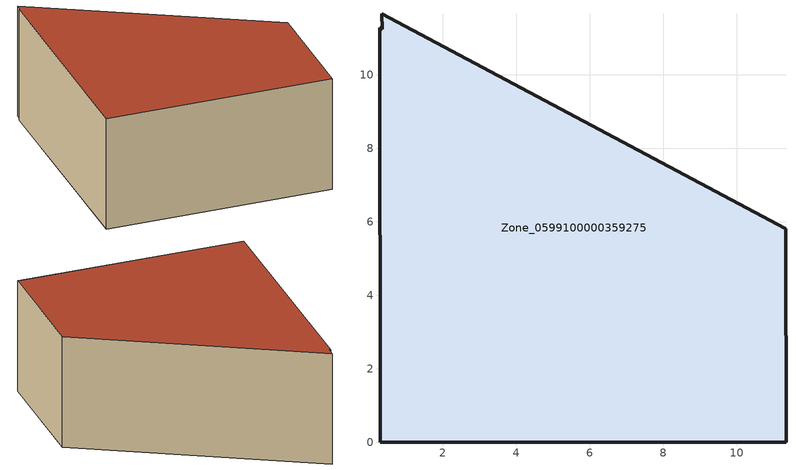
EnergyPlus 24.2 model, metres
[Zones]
Zone_0599100000359275
 floor ground (C_G): 0.31,0 0.28,11.28 0.36,11.24 0.35,11.66 11.33,5.82 11.34,0.01 z0
 wall outside (C_F): 11.34,0.01 11.33,5.82 0.35,11.66 0.36,11.24 0.28,11.28 0.31,0 11.34,0.01 z0:5.71
 roof outside (C_R): 0.28,11.28 0.31,0 11.34,0.01 11.33,5.82 0.35,11.66 0.36,11.24 z5.71
[BUILDING]
Pand.0599100000359275: North Axis=0; Terrain=City; Loads Convergence Tolerance Value=0.04; Temperature Convergence Tolerance Value=0.4; Solar Distribution=FullExterior; Maximum Number of Warmup Days=25; Minimum Number of Warmup Days=1
[Site:Location]
Rotterdam.The.Hague.AP_ZH_NLD Design_Conditions: Latitude=51.96; Longitude=4.45; Time Zone=1; Elevation=-4.5
[SITE:GROUNDTEMPERATURE:BUILDINGSURFACE]
18, 18, 18, 18, 18, 18, 18, 18, 18, 18, 18, 18
[MATERIAL] Thermal Absorptance=0.9; Solar Absorptance=0.7; Visible Absorptance=0.7
Name | Roughness | Thickness | Conductivity | Density | Specific Heat
G.TC.1992-2005 | MediumSmooth | 0.15 | 0.06 | 540 | 1210
F.TC.1992-2005 | Rough | 0.3 | 0.12 | 1920 | 840
R.TC.1992-2005 | MediumRough | 0.2 | 0.08 | 1500 | 1000
[CONSTRUCTION]
C_G: G.TC.1992-2005
C_F: F.TC.1992-2005
C_R: R.TC.1992-2005
[ZONE]
Zone_0599100000359275: Type=1; Multiplier=1; Ceiling Height=Autocalculate; Volume=Autocalculate; Floor Area=autocalculate; Part of Total Floor Area=Yes
[ZONEINFILTRATION:DESIGNFLOWRATE]
Infil_Zone_0599100000359275: Zone or ZoneList or Space or SpaceList=Zone_0599100000359275; Schedule=AlwaysOn; Design Flow Rate Calculation Method=Flow/Area; Flow Rate per Floor Area=0.0015; Constant Term Coefficient=1; Temperature Term Coefficient=0; Velocity Term Coefficient=0; Velocity Squared Term Coefficient=0
[HVACTEMPLATE:ZONE:IDEALLOADSAIRSYSTEM]
Zone_0599100000359275: Maximum Heating Supply Air Temperature=50; Minimum Cooling Supply Air Temperature=13; Maximum Heating Supply Air Humidity Ratio=0.0156; Minimum Cooling Supply Air Humidity Ratio=0.0077; Heating Limit=NoLimit; Cooling Limit=NoLimit; Dehumidification Control Type=ConstantSensibleHeatRatio; Cooling Sensible Heat Ratio=0.7; Dehumidification Setpoint=60; Humidification Control Type=None; Humidification Setpoint=30; Outdoor Air Method=None; Outdoor Air Flow Rate per Person=0.00944; Outdoor Air Flow Rate per Zone Floor Area=0; Outdoor Air Flow Rate per Zone=0; Demand Controlled Ventilation Type=None; Outdoor Air Economizer Type=NoEconomizer; Heat Recovery Type=None; Sensible Heat Recovery Effectiveness=0.7; Latent Heat Recovery Effectiveness=0.65
[ZONECONTROL:THERMOSTAT]
ThermostatControl_Zone_0599100000359275: Zone or ZoneList=Zone_0599100000359275; Control Type Schedule=DualSetpointControlType; Control 1=Thermostat_Zone_0599100000359275; Temperature Difference Between Cutout And Setpoint=0
[THERMOSTATSETPOINT:DUALSETPOINT]
Thermostat_Zone_0599100000359275: Heating Setpoint Temperature Schedule=HeatingSetpoint_Zone_0599100000359275; Cooling Setpoint Temperature Schedule=CoolingSetpoint_Zone_0599100000359275
[SCHEDULE:COMPACT]
HeatingSetpoint_Zone_0599100000359275: Through: 12/31, For: AllDays, Until: 24:00, 21
CoolingSetpoint_Zone_0599100000359275: Through: 12/31, For: AllDays, Until: 24:00, 24
DualSetpointControlType: Through: 12/31, For: AllDays, Until: 24:00, 4
AlwaysOn: Through: 12/31, For: AllDays, Until: 24:00, 1
